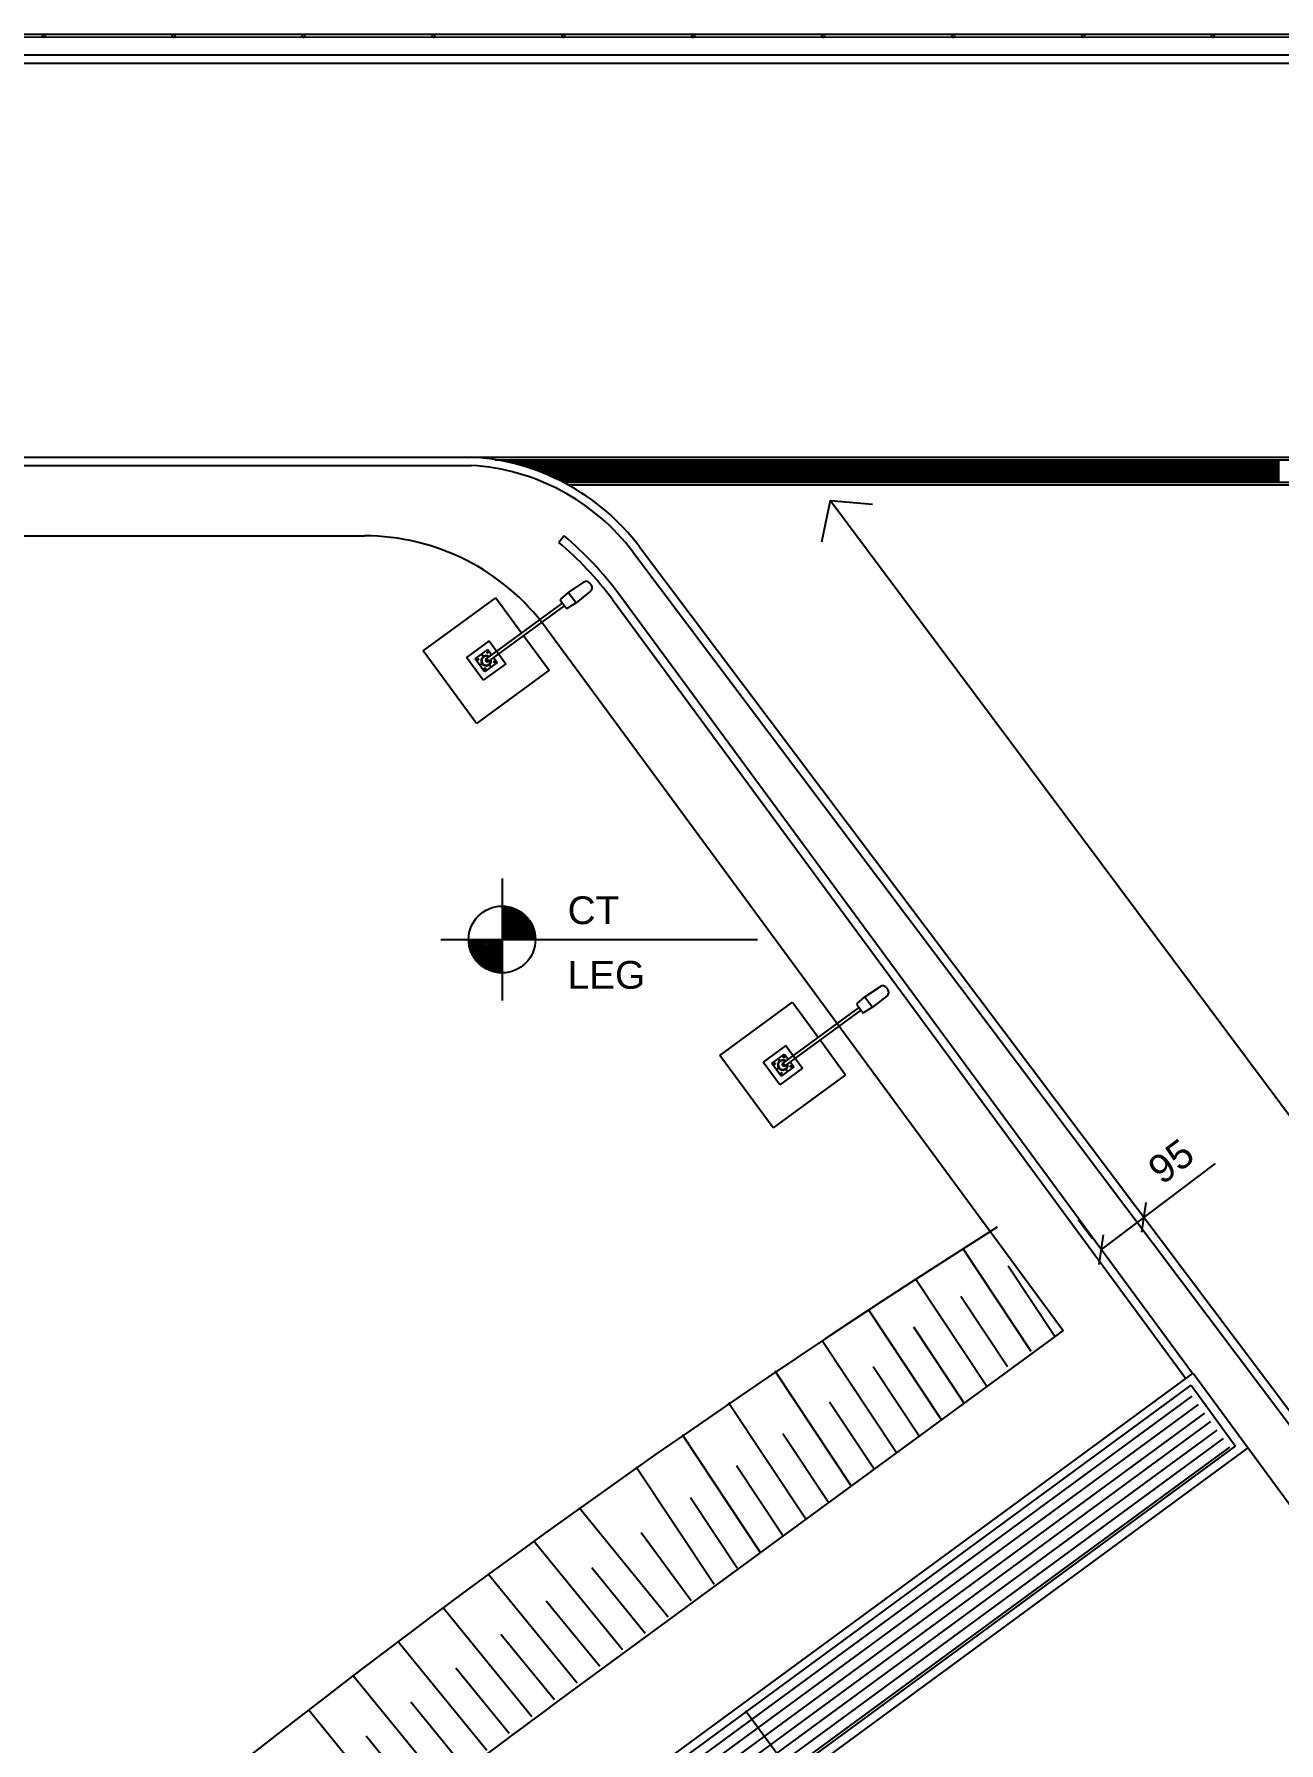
# Model space of a CAD drawing. Header units: metres. Extents: x 399 to 2240, y -1398 to 399.
# Drawn here: x 2160.72 to 2168.47, y -1037.61 to -1026.98 of the extents above; entities that cross this region are included whole.
import ezdxf

# ---------------------------------------------------------------- set-up
doc = ezdxf.new("R2010")
doc.units = ezdxf.units.M
doc.header["$MEASUREMENT"] = 0
doc.layers.add('ARQUITETURA', color=253, linetype='CONTINUOUS')
doc.styles.add('1-250', font='arial.ttf', dxfattribs={"height": 0.5})
doc.styles.add('T20', font='arial.ttf', dxfattribs={"width": 1.1, "height": 0.1})

msp = doc.modelspace()

# ---------------------------------------------------------------- linework, layer by layer
at = {"layer": 'ARQUITETURA'}
for p, q in [((2169.35411, -1027.00388, 0), (2134.90679, -1027.00093, 0)), ((2169.35411, -1026.98638, 0), (2134.90794, -1026.9835, 0)), ((2143.75283, -1027.16448, 0), (2169.36286, -1027.16448, 0)), ((2157.68283, -1027.11198, 0), (2169.36286, -1027.11198, 0)), ((2157.68263, -1029.61448, 0), (2162.66896, -1029.61448, 0)), ((2162.66896, -1029.61448, 0), (2163.44133, -1029.61448, 0)), ((2163.44133, -1029.61448, 0), (2169.18571, -1029.61449, 0)), ((2163.58921, -1029.63199, 0), (2169.16299, -1029.63198, 0)), ((2163.59781, -1029.63339, 0), (2163.59781, -1029.63199, 0)), ((2163.60892, -1029.63528, 0), (2163.60892, -1029.63199, 0)), ((2163.62003, -1029.63726, 0), (2163.62003, -1029.63199, 0)), ((2163.63115, -1029.63934, 0), (2163.63115, -1029.63199, 0)), ((2163.64226, -1029.6415, 0), (2163.64226, -1029.63199, 0)), ((2163.65337, -1029.64377, 0), (2163.65337, -1029.63199, 0)), ((2163.66448, -1029.64612, 0), (2163.66448, -1029.63199, 0)), ((2163.6756, -1029.64857, 0), (2163.6756, -1029.63199, 0)), ((2163.68671, -1029.65112, 0), (2163.68671, -1029.63199, 0)), ((2163.69782, -1029.65376, 0), (2163.69782, -1029.63199, 0)), ((2163.70893, -1029.6565, 0), (2163.70893, -1029.63199, 0)), ((2163.72005, -1029.65933, 0), (2163.72005, -1029.63199, 0)), ((2163.73116, -1029.66226, 0), (2163.73116, -1029.63199, 0)), ((2163.74227, -1029.66529, 0), (2163.74227, -1029.63199, 0)), ((2163.75338, -1029.66842, 0), (2163.75338, -1029.63199, 0)), ((2163.7645, -1029.67165, 0), (2163.7645, -1029.63199, 0)), ((2163.77561, -1029.67497, 0), (2163.77561, -1029.63199, 0)), ((2163.78672, -1029.6784, 0), (2163.78672, -1029.63199, 0)), ((2163.79783, -1029.68193, 0), (2163.79783, -1029.63199, 0)), ((2163.80895, -1029.68556, 0), (2163.80895, -1029.63199, 0)), ((2163.82006, -1029.6893, 0), (2163.82006, -1029.63199, 0)), ((2163.83117, -1029.69313, 0), (2163.83117, -1029.63199, 0)), ((2163.84228, -1029.69708, 0), (2163.84228, -1029.63199, 0)), ((2163.8534, -1029.70113, 0), (2163.8534, -1029.63199, 0)), ((2163.86451, -1029.70528, 0), (2163.86451, -1029.63199, 0)), ((2163.87562, -1029.70955, 0), (2163.87562, -1029.63199, 0)), ((2163.88673, -1029.71392, 0), (2163.88673, -1029.63199, 0)), ((2163.89785, -1029.7184, 0), (2163.89785, -1029.63199, 0)), ((2163.90896, -1029.723, 0), (2163.90896, -1029.63199, 0)), ((2163.92007, -1029.7277, 0), (2163.92007, -1029.63199, 0)), ((2163.93118, -1029.73252, 0), (2163.93118, -1029.63199, 0)), ((2163.9423, -1029.73746, 0), (2163.9423, -1029.63199, 0)), ((2163.95341, -1029.74251, 0), (2163.95341, -1029.63199, 0)), ((2163.96452, -1029.74768, 0), (2163.96452, -1029.63199, 0)), ((2163.97563, -1029.75297, 0), (2163.97563, -1029.63199, 0)), ((2163.98675, -1029.75837, 0), (2163.98675, -1029.63199, 0)), ((2163.99786, -1029.76391, 0), (2163.99786, -1029.63199, 0)), ((2164.00897, -1029.76956, 0), (2164.00897, -1029.63199, 0)), ((2164.02008, -1029.77198, 0), (2164.02008, -1029.63199, 0)), ((2164.0312, -1029.77198, 0), (2164.0312, -1029.63199, 0)), ((2164.04231, -1029.77198, 0), (2164.04231, -1029.63199, 0)), ((2164.05342, -1029.77198, 0), (2164.05342, -1029.63199, 0)), ((2164.06453, -1029.77198, 0), (2164.06453, -1029.63199, 0)), ((2164.07565, -1029.77198, 0), (2164.07565, -1029.63199, 0)), ((2164.08676, -1029.77198, 0), (2164.08676, -1029.63199, 0)), ((2164.09787, -1029.77198, 0), (2164.09787, -1029.63199, 0)), ((2164.10898, -1029.77198, 0), (2164.10898, -1029.63199, 0)), ((2164.1201, -1029.77198, 0), (2164.1201, -1029.63199, 0)), ((2164.13121, -1029.77198, 0), (2164.13121, -1029.63199, 0)), ((2164.14232, -1029.77198, 0), (2164.14232, -1029.63199, 0)), ((2164.15343, -1029.77198, 0), (2164.15343, -1029.63199, 0)), ((2164.16455, -1029.77198, 0), (2164.16455, -1029.63199, 0)), ((2164.17566, -1029.77198, 0), (2164.17566, -1029.63199, 0)), ((2164.18677, -1029.77198, 0), (2164.18677, -1029.63199, 0)), ((2164.19788, -1029.77198, 0), (2164.19788, -1029.63199, 0)), ((2164.209, -1029.77198, 0), (2164.209, -1029.63199, 0)), ((2164.22011, -1029.77198, 0), (2164.22011, -1029.63199, 0)), ((2164.23122, -1029.77198, 0), (2164.23122, -1029.63199, 0)), ((2164.24233, -1029.77198, 0), (2164.24233, -1029.63199, 0)), ((2164.25345, -1029.77198, 0), (2164.25345, -1029.63199, 0)), ((2164.26456, -1029.77198, 0), (2164.26456, -1029.63199, 0)), ((2164.27567, -1029.77198, 0), (2164.27567, -1029.63199, 0)), ((2164.28678, -1029.77198, 0), (2164.28678, -1029.63199, 0)), ((2164.2979, -1029.77198, 0), (2164.2979, -1029.63199, 0)), ((2164.30901, -1029.77198, 0), (2164.30901, -1029.63199, 0)), ((2164.32012, -1029.77198, 0), (2164.32012, -1029.63199, 0)), ((2164.33123, -1029.77198, 0), (2164.33123, -1029.63199, 0)), ((2164.34235, -1029.77198, 0), (2164.34235, -1029.63199, 0)), ((2164.35346, -1029.77198, 0), (2164.35346, -1029.63199, 0)), ((2164.36457, -1029.77198, 0), (2164.36457, -1029.63199, 0)), ((2164.37568, -1029.77198, 0), (2164.37568, -1029.63199, 0)), ((2164.3868, -1029.77198, 0), (2164.3868, -1029.63199, 0)), ((2164.39791, -1029.77198, 0), (2164.39791, -1029.63199, 0)), ((2164.40902, -1029.77198, 0), (2164.40902, -1029.63199, 0)), ((2164.42013, -1029.77198, 0), (2164.42013, -1029.63199, 0)), ((2164.43125, -1029.77198, 0), (2164.43125, -1029.63199, 0)), ((2164.44236, -1029.77198, 0), (2164.44236, -1029.63199, 0)), ((2164.45347, -1029.77198, 0), (2164.45347, -1029.63199, 0)), ((2164.46458, -1029.77198, 0), (2164.46458, -1029.63199, 0)), ((2164.4757, -1029.77198, 0), (2164.4757, -1029.63199, 0)), ((2164.48681, -1029.77198, 0), (2164.48681, -1029.63199, 0)), ((2164.49792, -1029.77198, 0), (2164.49792, -1029.63199, 0)), ((2164.50903, -1029.77198, 0), (2164.50903, -1029.63199, 0)), ((2164.52015, -1029.77198, 0), (2164.52015, -1029.63199, 0)), ((2164.53126, -1029.77198, 0), (2164.53126, -1029.63199, 0)), ((2164.54237, -1029.77198, 0), (2164.54237, -1029.63199, 0)), ((2164.55348, -1029.77198, 0), (2164.55348, -1029.63199, 0)), ((2164.5646, -1029.77198, 0), (2164.5646, -1029.63199, 0)), ((2164.57571, -1029.77198, 0), (2164.57571, -1029.63199, 0)), ((2164.58682, -1029.77198, 0), (2164.58682, -1029.63199, 0)), ((2164.59793, -1029.77198, 0), (2164.59793, -1029.63199, 0)), ((2164.60905, -1029.77198, 0), (2164.60905, -1029.63199, 0)), ((2164.62016, -1029.77198, 0), (2164.62016, -1029.63199, 0)), ((2164.63127, -1029.77198, 0), (2164.63127, -1029.63199, 0)), ((2164.64238, -1029.77198, 0), (2164.64238, -1029.63199, 0)), ((2164.6535, -1029.77198, 0), (2164.6535, -1029.63199, 0)), ((2164.66461, -1029.77198, 0), (2164.66461, -1029.63199, 0)), ((2164.67572, -1029.77198, 0), (2164.67572, -1029.63199, 0)), ((2164.68683, -1029.77198, 0), (2164.68683, -1029.63199, 0)), ((2164.69795, -1029.77198, 0), (2164.69795, -1029.63199, 0)), ((2164.70906, -1029.77198, 0), (2164.70906, -1029.63199, 0)), ((2164.72017, -1029.77198, 0), (2164.72017, -1029.63199, 0)), ((2164.73128, -1029.77198, 0), (2164.73128, -1029.63199, 0)), ((2164.7424, -1029.77198, 0), (2164.7424, -1029.63199, 0)), ((2164.75351, -1029.77198, 0), (2164.75351, -1029.63199, 0)), ((2164.76462, -1029.77198, 0), (2164.76462, -1029.63199, 0)), ((2164.77573, -1029.77198, 0), (2164.77573, -1029.63199, 0)), ((2164.78685, -1029.77198, 0), (2164.78685, -1029.63199, 0)), ((2164.79796, -1029.77198, 0), (2164.79796, -1029.63199, 0)), ((2164.80907, -1029.77198, 0), (2164.80907, -1029.63199, 0)), ((2164.82018, -1029.77198, 0), (2164.82018, -1029.63199, 0)), ((2164.8313, -1029.77198, 0), (2164.8313, -1029.63199, 0)), ((2164.84241, -1029.77198, 0), (2164.84241, -1029.63199, 0)), ((2164.85352, -1029.77198, 0), (2164.85352, -1029.63199, 0)), ((2164.86463, -1029.77198, 0), (2164.86463, -1029.63199, 0)), ((2164.87575, -1029.77198, 0), (2164.87575, -1029.63199, 0)), ((2164.88686, -1029.77198, 0), (2164.88686, -1029.63199, 0)), ((2164.89797, -1029.77198, 0), (2164.89797, -1029.63199, 0)), ((2164.90908, -1029.77198, 0), (2164.90908, -1029.63199, 0)), ((2164.9202, -1029.77198, 0), (2164.9202, -1029.63199, 0)), ((2164.93131, -1029.77198, 0), (2164.93131, -1029.63199, 0)), ((2164.94242, -1029.77198, 0), (2164.94242, -1029.63199, 0)), ((2164.95353, -1029.77198, 0), (2164.95353, -1029.63199, 0)), ((2164.96465, -1029.77198, 0), (2164.96465, -1029.63199, 0)), ((2164.97576, -1029.77198, 0), (2164.97576, -1029.63199, 0)), ((2164.98687, -1029.77198, 0), (2164.98687, -1029.63199, 0)), ((2164.99798, -1029.77198, 0), (2164.99798, -1029.63199, 0)), ((2165.0091, -1029.77198, 0), (2165.0091, -1029.63199, 0)), ((2165.02021, -1029.77198, 0), (2165.02021, -1029.63199, 0)), ((2165.03132, -1029.77198, 0), (2165.03132, -1029.63199, 0)), ((2165.04243, -1029.77198, 0), (2165.04243, -1029.63199, 0)), ((2165.05355, -1029.77198, 0), (2165.05355, -1029.63199, 0)), ((2165.06466, -1029.77198, 0), (2165.06466, -1029.63199, 0)), ((2165.07577, -1029.77198, 0), (2165.07577, -1029.63199, 0)), ((2165.08688, -1029.77198, 0), (2165.08688, -1029.63199, 0)), ((2165.098, -1029.77198, 0), (2165.098, -1029.63199, 0)), ((2165.10911, -1029.77198, 0), (2165.10911, -1029.63199, 0)), ((2165.12022, -1029.77198, 0), (2165.12022, -1029.63199, 0)), ((2165.13133, -1029.77198, 0), (2165.13133, -1029.63199, 0)), ((2165.14245, -1029.77198, 0), (2165.14245, -1029.63199, 0)), ((2165.15356, -1029.77198, 0), (2165.15356, -1029.63199, 0)), ((2165.16467, -1029.77198, 0), (2165.16467, -1029.63199, 0)), ((2165.17578, -1029.77198, 0), (2165.17578, -1029.63199, 0)), ((2165.1869, -1029.77198, 0), (2165.1869, -1029.63199, 0)), ((2165.19801, -1029.77198, 0), (2165.19801, -1029.63199, 0)), ((2165.20912, -1029.77198, 0), (2165.20912, -1029.63199, 0)), ((2165.22023, -1029.77198, 0), (2165.22023, -1029.63199, 0)), ((2165.23135, -1029.77198, 0), (2165.23135, -1029.63199, 0)), ((2165.24246, -1029.77198, 0), (2165.24246, -1029.63199, 0)), ((2165.25357, -1029.77198, 0), (2165.25357, -1029.63199, 0)), ((2165.26468, -1029.77198, 0), (2165.26468, -1029.63199, 0)), ((2165.2758, -1029.77198, 0), (2165.2758, -1029.63199, 0)), ((2165.28691, -1029.77198, 0), (2165.28691, -1029.63199, 0)), ((2165.29802, -1029.77198, 0), (2165.29802, -1029.63199, 0)), ((2165.30913, -1029.77198, 0), (2165.30913, -1029.63199, 0)), ((2165.32025, -1029.77198, 0), (2165.32025, -1029.63199, 0)), ((2165.33136, -1029.77198, 0), (2165.33136, -1029.63199, 0)), ((2165.34247, -1029.77198, 0), (2165.34247, -1029.63199, 0)), ((2165.35358, -1029.77198, 0), (2165.35358, -1029.63199, 0)), ((2165.3647, -1029.77198, 0), (2165.3647, -1029.63199, 0)), ((2165.37581, -1029.77198, 0), (2165.37581, -1029.63199, 0)), ((2165.38692, -1029.77198, 0), (2165.38692, -1029.63199, 0)), ((2165.39803, -1029.77198, 0), (2165.39803, -1029.63199, 0)), ((2165.40915, -1029.77198, 0), (2165.40915, -1029.63199, 0)), ((2165.42026, -1029.77198, 0), (2165.42026, -1029.63199, 0)), ((2165.43137, -1029.77198, 0), (2165.43137, -1029.63199, 0)), ((2165.44248, -1029.77198, 0), (2165.44248, -1029.63199, 0)), ((2165.4536, -1029.77198, 0), (2165.4536, -1029.63199, 0)), ((2165.46471, -1029.77198, 0), (2165.46471, -1029.63199, 0)), ((2165.47582, -1029.77198, 0), (2165.47582, -1029.63199, 0)), ((2165.48693, -1029.77198, 0), (2165.48693, -1029.63199, 0)), ((2165.49805, -1029.77198, 0), (2165.49805, -1029.63199, 0)), ((2165.50916, -1029.77198, 0), (2165.50916, -1029.63199, 0)), ((2165.52027, -1029.77198, 0), (2165.52027, -1029.63199, 0)), ((2165.53138, -1029.77198, 0), (2165.53138, -1029.63199, 0)), ((2165.5425, -1029.77198, 0), (2165.5425, -1029.63199, 0)), ((2165.55361, -1029.77198, 0), (2165.55361, -1029.63199, 0)), ((2165.56472, -1029.77198, 0), (2165.56472, -1029.63199, 0)), ((2165.57583, -1029.77198, 0), (2165.57583, -1029.63199, 0)), ((2165.58695, -1029.77198, 0), (2165.58695, -1029.63199, 0)), ((2165.59806, -1029.77198, 0), (2165.59806, -1029.63199, 0)), ((2165.60917, -1029.77198, 0), (2165.60917, -1029.63199, 0)), ((2165.62028, -1029.77198, 0), (2165.62028, -1029.63199, 0)), ((2165.6314, -1029.77198, 0), (2165.6314, -1029.63199, 0)), ((2165.64251, -1029.77198, 0), (2165.64251, -1029.63199, 0)), ((2165.65362, -1029.77198, 0), (2165.65362, -1029.63199, 0)), ((2165.66473, -1029.77198, 0), (2165.66473, -1029.63199, 0)), ((2165.67585, -1029.77198, 0), (2165.67585, -1029.63199, 0)), ((2165.68696, -1029.77198, 0), (2165.68696, -1029.63199, 0)), ((2165.69807, -1029.77198, 0), (2165.69807, -1029.63199, 0)), ((2165.70918, -1029.77198, 0), (2165.70918, -1029.63199, 0)), ((2165.7203, -1029.77198, 0), (2165.7203, -1029.63199, 0)), ((2165.73141, -1029.77198, 0), (2165.73141, -1029.63199, 0)), ((2165.74252, -1029.77198, 0), (2165.74252, -1029.63199, 0)), ((2165.75363, -1029.77198, 0), (2165.75363, -1029.63199, 0)), ((2165.76475, -1029.77198, 0), (2165.76475, -1029.63199, 0)), ((2165.77586, -1029.77198, 0), (2165.77586, -1029.63199, 0)), ((2165.78697, -1029.77198, 0), (2165.78697, -1029.63199, 0)), ((2165.79808, -1029.77198, 0), (2165.79808, -1029.63199, 0)), ((2165.8092, -1029.77198, 0), (2165.8092, -1029.63199, 0)), ((2165.82031, -1029.77198, 0), (2165.82031, -1029.63199, 0)), ((2165.83142, -1029.77198, 0), (2165.83142, -1029.63199, 0)), ((2165.84253, -1029.77198, 0), (2165.84253, -1029.63199, 0)), ((2165.85365, -1029.77198, 0), (2165.85365, -1029.63199, 0)), ((2165.86476, -1029.77198, 0), (2165.86476, -1029.63199, 0)), ((2165.87587, -1029.77198, 0), (2165.87587, -1029.63199, 0)), ((2165.88698, -1029.77198, 0), (2165.88698, -1029.63199, 0)), ((2165.8981, -1029.77198, 0), (2165.8981, -1029.63199, 0)), ((2165.90921, -1029.77198, 0), (2165.90921, -1029.63199, 0)), ((2165.92032, -1029.77198, 0), (2165.92032, -1029.63199, 0)), ((2165.93143, -1029.77198, 0), (2165.93143, -1029.63199, 0)), ((2165.94255, -1029.77198, 0), (2165.94255, -1029.63199, 0)), ((2165.95366, -1029.77198, 0), (2165.95366, -1029.63199, 0)), ((2165.96477, -1029.77198, 0), (2165.96477, -1029.63199, 0)), ((2165.97588, -1029.77198, 0), (2165.97588, -1029.63199, 0)), ((2165.987, -1029.77198, 0), (2165.987, -1029.63199, 0)), ((2165.99811, -1029.77198, 0), (2165.99811, -1029.63199, 0)), ((2166.00922, -1029.77198, 0), (2166.00922, -1029.63199, 0)), ((2166.02033, -1029.77198, 0), (2166.02033, -1029.63199, 0)), ((2166.03145, -1029.77198, 0), (2166.03145, -1029.63199, 0)), ((2166.04256, -1029.77198, 0), (2166.04256, -1029.63199, 0)), ((2166.05367, -1029.77198, 0), (2166.05367, -1029.63199, 0)), ((2166.06478, -1029.77198, 0), (2166.06478, -1029.63199, 0)), ((2166.0759, -1029.77198, 0), (2166.0759, -1029.63199, 0)), ((2166.08701, -1029.77198, 0), (2166.08701, -1029.63199, 0)), ((2166.09812, -1029.77198, 0), (2166.09812, -1029.63199, 0)), ((2166.10923, -1029.77198, 0), (2166.10923, -1029.63199, 0)), ((2166.12035, -1029.77198, 0), (2166.12035, -1029.63199, 0)), ((2166.13146, -1029.77198, 0), (2166.13146, -1029.63199, 0)), ((2166.14257, -1029.77198, 0), (2166.14257, -1029.63199, 0)), ((2166.15368, -1029.77198, 0), (2166.15368, -1029.63199, 0)), ((2166.1648, -1029.77198, 0), (2166.1648, -1029.63199, 0)), ((2166.17591, -1029.77198, 0), (2166.17591, -1029.63199, 0)), ((2166.18702, -1029.77198, 0), (2166.18702, -1029.63199, 0)), ((2166.19813, -1029.77198, 0), (2166.19813, -1029.63199, 0)), ((2166.20925, -1029.77198, 0), (2166.20925, -1029.63199, 0)), ((2166.22036, -1029.77198, 0), (2166.22036, -1029.63199, 0)), ((2166.23147, -1029.77198, 0), (2166.23147, -1029.63199, 0)), ((2166.24258, -1029.77198, 0), (2166.24258, -1029.63199, 0)), ((2166.2537, -1029.77198, 0), (2166.2537, -1029.63199, 0)), ((2166.26481, -1029.77198, 0), (2166.26481, -1029.63199, 0)), ((2166.27592, -1029.77198, 0), (2166.27592, -1029.63199, 0)), ((2166.28703, -1029.77198, 0), (2166.28703, -1029.63199, 0)), ((2166.29815, -1029.77198, 0), (2166.29815, -1029.63199, 0)), ((2166.30926, -1029.77198, 0), (2166.30926, -1029.63199, 0)), ((2166.32037, -1029.77198, 0), (2166.32037, -1029.63199, 0)), ((2166.33148, -1029.77198, 0), (2166.33148, -1029.63199, 0)), ((2166.3426, -1029.77198, 0), (2166.3426, -1029.63199, 0)), ((2166.35371, -1029.77198, 0), (2166.35371, -1029.63199, 0)), ((2166.36482, -1029.77198, 0), (2166.36482, -1029.63199, 0)), ((2166.37593, -1029.77198, 0), (2166.37593, -1029.63199, 0)), ((2166.38705, -1029.77198, 0), (2166.38705, -1029.63199, 0)), ((2166.39816, -1029.77198, 0), (2166.39816, -1029.63199, 0)), ((2166.40927, -1029.77198, 0), (2166.40927, -1029.63199, 0)), ((2166.42038, -1029.77198, 0), (2166.42038, -1029.63199, 0)), ((2166.4315, -1029.77198, 0), (2166.4315, -1029.63199, 0)), ((2166.44261, -1029.77198, 0), (2166.44261, -1029.63199, 0)), ((2166.45372, -1029.77198, 0), (2166.45372, -1029.63199, 0)), ((2166.46483, -1029.77198, 0), (2166.46483, -1029.63199, 0)), ((2166.47595, -1029.77198, 0), (2166.47595, -1029.63198, 0)), ((2166.48706, -1029.77198, 0), (2166.48706, -1029.63198, 0)), ((2166.49817, -1029.77198, 0), (2166.49817, -1029.63198, 0)), ((2166.50928, -1029.77198, 0), (2166.50928, -1029.63198, 0)), ((2166.5204, -1029.77198, 0), (2166.5204, -1029.63198, 0)), ((2166.53151, -1029.77198, 0), (2166.53151, -1029.63198, 0)), ((2166.54262, -1029.77198, 0), (2166.54262, -1029.63198, 0)), ((2166.55373, -1029.77198, 0), (2166.55373, -1029.63198, 0)), ((2166.56485, -1029.77198, 0), (2166.56485, -1029.63198, 0)), ((2166.57596, -1029.77198, 0), (2166.57596, -1029.63198, 0)), ((2166.58707, -1029.77198, 0), (2166.58707, -1029.63198, 0)), ((2166.59818, -1029.77198, 0), (2166.59818, -1029.63198, 0)), ((2166.6093, -1029.77198, 0), (2166.6093, -1029.63198, 0)), ((2166.62041, -1029.77198, 0), (2166.62041, -1029.63198, 0)), ((2166.63152, -1029.77198, 0), (2166.63152, -1029.63198, 0)), ((2166.64263, -1029.77198, 0), (2166.64263, -1029.63198, 0)), ((2166.65375, -1029.77198, 0), (2166.65375, -1029.63198, 0)), ((2166.66486, -1029.77198, 0), (2166.66486, -1029.63198, 0)), ((2166.67597, -1029.77198, 0), (2166.67597, -1029.63198, 0)), ((2166.68708, -1029.77198, 0), (2166.68708, -1029.63198, 0)), ((2166.6982, -1029.77198, 0), (2166.6982, -1029.63198, 0)), ((2166.70931, -1029.77198, 0), (2166.70931, -1029.63198, 0)), ((2166.72042, -1029.77198, 0), (2166.72042, -1029.63198, 0)), ((2166.73153, -1029.77198, 0), (2166.73153, -1029.63198, 0)), ((2166.74265, -1029.77198, 0), (2166.74265, -1029.63198, 0)), ((2166.75376, -1029.77198, 0), (2166.75376, -1029.63198, 0)), ((2166.76487, -1029.77198, 0), (2166.76487, -1029.63198, 0)), ((2166.77598, -1029.77198, 0), (2166.77598, -1029.63198, 0)), ((2166.7871, -1029.77198, 0), (2166.7871, -1029.63198, 0)), ((2166.79821, -1029.77198, 0), (2166.79821, -1029.63198, 0)), ((2166.80932, -1029.77198, 0), (2166.80932, -1029.63198, 0)), ((2166.82043, -1029.77198, 0), (2166.82043, -1029.63198, 0)), ((2166.83155, -1029.77198, 0), (2166.83155, -1029.63198, 0)), ((2166.84266, -1029.77198, 0), (2166.84266, -1029.63198, 0)), ((2166.85377, -1029.77198, 0), (2166.85377, -1029.63198, 0)), ((2166.86488, -1029.77198, 0), (2166.86488, -1029.63198, 0)), ((2166.876, -1029.77198, 0), (2166.876, -1029.63198, 0)), ((2166.88711, -1029.77198, 0), (2166.88711, -1029.63198, 0)), ((2166.89822, -1029.77198, 0), (2166.89822, -1029.63198, 0)), ((2166.90933, -1029.77198, 0), (2166.90933, -1029.63198, 0)), ((2166.92045, -1029.77198, 0), (2166.92045, -1029.63198, 0)), ((2166.93156, -1029.77198, 0), (2166.93156, -1029.63198, 0)), ((2166.94267, -1029.77198, 0), (2166.94267, -1029.63198, 0)), ((2166.95378, -1029.77198, 0), (2166.95378, -1029.63198, 0)), ((2166.9649, -1029.77198, 0), (2166.9649, -1029.63198, 0)), ((2166.97601, -1029.77198, 0), (2166.97601, -1029.63198, 0)), ((2166.98712, -1029.77198, 0), (2166.98712, -1029.63198, 0)), ((2166.99823, -1029.77198, 0), (2166.99823, -1029.63198, 0)), ((2167.00935, -1029.77198, 0), (2167.00935, -1029.63198, 0)), ((2167.02046, -1029.77198, 0), (2167.02046, -1029.63198, 0)), ((2167.03157, -1029.77198, 0), (2167.03157, -1029.63198, 0)), ((2167.04268, -1029.77198, 0), (2167.04268, -1029.63198, 0)), ((2167.0538, -1029.77198, 0), (2167.0538, -1029.63198, 0)), ((2167.06491, -1029.77198, 0), (2167.06491, -1029.63198, 0)), ((2167.07602, -1029.77198, 0), (2167.07602, -1029.63198, 0)), ((2167.08713, -1029.77198, 0), (2167.08713, -1029.63198, 0)), ((2167.09825, -1029.77198, 0), (2167.09825, -1029.63198, 0)), ((2167.10936, -1029.77198, 0), (2167.10936, -1029.63198, 0)), ((2167.12047, -1029.77198, 0), (2167.12047, -1029.63198, 0)), ((2167.13158, -1029.77198, 0), (2167.13158, -1029.63198, 0)), ((2167.1427, -1029.77198, 0), (2167.1427, -1029.63198, 0)), ((2167.15381, -1029.77198, 0), (2167.15381, -1029.63198, 0)), ((2167.16492, -1029.77198, 0), (2167.16492, -1029.63198, 0)), ((2167.17603, -1029.77198, 0), (2167.17603, -1029.63198, 0)), ((2167.18715, -1029.77198, 0), (2167.18715, -1029.63198, 0)), ((2167.19826, -1029.77198, 0), (2167.19826, -1029.63198, 0)), ((2167.20937, -1029.77198, 0), (2167.20937, -1029.63198, 0)), ((2167.22048, -1029.77198, 0), (2167.22048, -1029.63198, 0)), ((2167.2316, -1029.77198, 0), (2167.2316, -1029.63198, 0)), ((2167.24271, -1029.77198, 0), (2167.24271, -1029.63198, 0)), ((2167.25382, -1029.77198, 0), (2167.25382, -1029.63198, 0)), ((2167.26493, -1029.77198, 0), (2167.26493, -1029.63198, 0)), ((2167.27605, -1029.77198, 0), (2167.27605, -1029.63198, 0)), ((2167.28716, -1029.77198, 0), (2167.28716, -1029.63198, 0)), ((2167.29827, -1029.77198, 0), (2167.29827, -1029.63198, 0)), ((2167.30938, -1029.77198, 0), (2167.30938, -1029.63198, 0)), ((2167.3205, -1029.77198, 0), (2167.3205, -1029.63198, 0)), ((2167.33161, -1029.77198, 0), (2167.33161, -1029.63198, 0)), ((2167.34272, -1029.77198, 0), (2167.34272, -1029.63198, 0)), ((2167.35383, -1029.77198, 0), (2167.35383, -1029.63198, 0)), ((2167.36495, -1029.77198, 0), (2167.36495, -1029.63198, 0)), ((2167.37606, -1029.77198, 0), (2167.37606, -1029.63198, 0)), ((2167.38717, -1029.77198, 0), (2167.38717, -1029.63198, 0)), ((2167.39828, -1029.77198, 0), (2167.39828, -1029.63198, 0)), ((2167.4094, -1029.77198, 0), (2167.4094, -1029.63198, 0)), ((2167.42051, -1029.77198, 0), (2167.42051, -1029.63198, 0)), ((2167.43162, -1029.77198, 0), (2167.43162, -1029.63198, 0)), ((2167.44273, -1029.77198, 0), (2167.44273, -1029.63198, 0)), ((2167.45385, -1029.77198, 0), (2167.45385, -1029.63198, 0)), ((2167.46496, -1029.77198, 0), (2167.46496, -1029.63198, 0)), ((2167.47607, -1029.77198, 0), (2167.47607, -1029.63198, 0)), ((2167.48718, -1029.77198, 0), (2167.48718, -1029.63198, 0)), ((2167.4983, -1029.77198, 0), (2167.4983, -1029.63198, 0)), ((2167.50941, -1029.77198, 0), (2167.50941, -1029.63198, 0)), ((2167.52052, -1029.77198, 0), (2167.52052, -1029.63198, 0)), ((2167.53163, -1029.77198, 0), (2167.53163, -1029.63198, 0)), ((2167.54275, -1029.77198, 0), (2167.54275, -1029.63198, 0)), ((2167.55386, -1029.77198, 0), (2167.55386, -1029.63198, 0)), ((2167.56497, -1029.77198, 0), (2167.56497, -1029.63198, 0)), ((2167.57608, -1029.77198, 0), (2167.57608, -1029.63198, 0)), ((2167.5872, -1029.77198, 0), (2167.5872, -1029.63198, 0)), ((2167.59831, -1029.77198, 0), (2167.59831, -1029.63198, 0)), ((2167.60942, -1029.77198, 0), (2167.60942, -1029.63198, 0)), ((2167.62053, -1029.77198, 0), (2167.62053, -1029.63198, 0)), ((2167.63165, -1029.77198, 0), (2167.63165, -1029.63198, 0)), ((2167.64276, -1029.77198, 0), (2167.64276, -1029.63198, 0)), ((2167.65387, -1029.77198, 0), (2167.65387, -1029.63198, 0)), ((2167.66498, -1029.77198, 0), (2167.66498, -1029.63198, 0)), ((2167.6761, -1029.77198, 0), (2167.6761, -1029.63198, 0)), ((2167.68721, -1029.77198, 0), (2167.68721, -1029.63198, 0)), ((2167.69832, -1029.77198, 0), (2167.69832, -1029.63198, 0)), ((2167.70943, -1029.77198, 0), (2167.70943, -1029.63198, 0)), ((2167.72055, -1029.77198, 0), (2167.72055, -1029.63198, 0)), ((2167.73166, -1029.77198, 0), (2167.73166, -1029.63198, 0)), ((2167.74277, -1029.77198, 0), (2167.74277, -1029.63198, 0)), ((2167.75388, -1029.77198, 0), (2167.75388, -1029.63198, 0)), ((2167.765, -1029.77198, 0), (2167.765, -1029.63198, 0)), ((2167.77611, -1029.77198, 0), (2167.77611, -1029.63198, 0)), ((2167.78722, -1029.77198, 0), (2167.78722, -1029.63198, 0)), ((2167.79833, -1029.77198, 0), (2167.79833, -1029.63198, 0)), ((2167.80945, -1029.77198, 0), (2167.80945, -1029.63198, 0)), ((2167.82056, -1029.77198, 0), (2167.82056, -1029.63198, 0)), ((2167.83167, -1029.77198, 0), (2167.83167, -1029.63198, 0)), ((2167.84278, -1029.77198, 0), (2167.84278, -1029.63198, 0)), ((2167.8539, -1029.77198, 0), (2167.8539, -1029.63198, 0)), ((2167.86501, -1029.77198, 0), (2167.86501, -1029.63198, 0)), ((2167.87612, -1029.77198, 0), (2167.87612, -1029.63198, 0)), ((2167.88723, -1029.77198, 0), (2167.88723, -1029.63198, 0)), ((2167.89835, -1029.77198, 0), (2167.89835, -1029.63198, 0)), ((2167.90946, -1029.77198, 0), (2167.90946, -1029.63198, 0)), ((2167.92057, -1029.77198, 0), (2167.92057, -1029.63198, 0)), ((2167.93168, -1029.77198, 0), (2167.93168, -1029.63198, 0)), ((2167.9428, -1029.77198, 0), (2167.9428, -1029.63198, 0)), ((2167.95391, -1029.77198, 0), (2167.95391, -1029.63198, 0)), ((2167.96502, -1029.77198, 0), (2167.96502, -1029.63198, 0)), ((2167.97613, -1029.77198, 0), (2167.97613, -1029.63198, 0)), ((2167.98725, -1029.77198, 0), (2167.98725, -1029.63198, 0)), ((2167.99836, -1029.77198, 0), (2167.99836, -1029.63198, 0)), ((2168.00947, -1029.77198, 0), (2168.00947, -1029.63198, 0)), ((2168.02058, -1029.77198, 0), (2168.02058, -1029.63198, 0)), ((2168.0317, -1029.77198, 0), (2168.0317, -1029.63198, 0)), ((2168.04281, -1029.77198, 0), (2168.04281, -1029.63198, 0)), ((2168.05392, -1029.77198, 0), (2168.05392, -1029.63198, 0)), ((2168.06503, -1029.77198, 0), (2168.06503, -1029.63198, 0)), ((2168.07615, -1029.77198, 0), (2168.07615, -1029.63198, 0)), ((2168.08726, -1029.77198, 0), (2168.08726, -1029.63198, 0)), ((2168.09837, -1029.77198, 0), (2168.09837, -1029.63198, 0)), ((2168.10948, -1029.77198, 0), (2168.10948, -1029.63198, 0)), ((2168.1206, -1029.77198, 0), (2168.1206, -1029.63198, 0)), ((2168.13171, -1029.77198, 0), (2168.13171, -1029.63198, 0)), ((2168.14282, -1029.77198, 0), (2168.14282, -1029.63198, 0)), ((2168.15393, -1029.77198, 0), (2168.15393, -1029.63198, 0)), ((2168.16505, -1029.77198, 0), (2168.16505, -1029.63198, 0)), ((2168.17616, -1029.77198, 0), (2168.17616, -1029.63198, 0)), ((2168.18727, -1029.77198, 0), (2168.18727, -1029.63198, 0)), ((2168.19838, -1029.77198, 0), (2168.19838, -1029.63198, 0)), ((2168.2095, -1029.77198, 0), (2168.2095, -1029.63198, 0)), ((2168.22061, -1029.77198, 0), (2168.22061, -1029.63198, 0)), ((2168.23172, -1029.77198, 0), (2168.23172, -1029.63198, 0)), ((2168.24283, -1029.77198, 0), (2168.24283, -1029.63198, 0)), ((2168.25395, -1029.77198, 0), (2168.25395, -1029.63198, 0)), ((2168.26506, -1029.77198, 0), (2168.26506, -1029.63198, 0)), ((2168.27617, -1029.77198, 0), (2168.27617, -1029.63198, 0)), ((2168.28728, -1029.77198, 0), (2168.28728, -1029.63198, 0)), ((2168.2984, -1029.77198, 0), (2168.2984, -1029.63198, 0)), ((2168.30951, -1029.77198, 0), (2168.30951, -1029.63198, 0)), ((2168.32062, -1029.77198, 0), (2168.32062, -1029.63198, 0)), ((2168.33173, -1029.77198, 0), (2168.33173, -1029.63198, 0)), ((2168.34285, -1029.77198, 0), (2168.34285, -1029.63198, 0)), ((2168.35396, -1029.77198, 0), (2168.35396, -1029.63198, 0)), ((2168.36507, -1029.77198, 0), (2168.36507, -1029.63198, 0)), ((2168.37618, -1029.77198, 0), (2168.37618, -1029.63198, 0)), ((2168.3873, -1029.77198, 0), (2168.3873, -1029.63198, 0)), ((2168.39841, -1029.77198, 0), (2168.39841, -1029.63198, 0)), ((2168.40952, -1029.77198, 0), (2168.40952, -1029.63198, 0)), ((2168.42063, -1029.77198, 0), (2168.42063, -1029.63198, 0)), ((2168.43175, -1029.77198, 0), (2168.43175, -1029.63198, 0)), ((2168.44286, -1029.77198, 0), (2168.44286, -1029.63198, 0)), ((2168.45397, -1029.77198, 0), (2168.45397, -1029.63198, 0)), ((2168.46508, -1029.77198, 0), (2168.46508, -1029.63198, 0)), ((2157.68294, -1029.66698, 0), (2162.66896, -1029.66698, 0)), ((2162.66896, -1029.66698, 0), (2163.44133, -1029.66698, 0)), ((2169.00715, -1029.77198, 0), (2164.01366, -1029.77198, 0)), ((2168.99036, -1029.78948, 0), (2164.0463, -1029.78948, 0)), ((2165.67214, -1029.88385, 0), (2165.61918, -1030.1442, 0)), ((2170.20368, -1035.95348, 0), (2165.67214, -1029.88385, 0)), ((2165.67214, -1029.88385, 0), (2165.9368, -1029.90707, 0)), ((2158.61013, -1030.10448, 0), (2162.77513, -1030.10448, 0)), ((2164.01779, -1030.10493, 0), (2163.98359, -1030.14477, 0)), ((2164.48725, -1030.17278, 0), (2172.97619, -1041.45579, 0)), ((2164.44533, -1030.20438, 0), (2172.93398, -1041.48676, 0)), ((2164.31789, -1030.5007, 0), (2167.88542, -1035.34719, 0)), ((2167.9277, -1035.31607, 0), (2164.36017, -1030.46957, 0)), ((2163.90256, -1030.67448, 0), (2167.12232, -1035.04803, 0)), ((2163.63101, -1032.23515, 0), (2163.63082, -1032.9958, 0)), ((2163.25059, -1032.61538, 0), (2165.21979, -1032.61587, 0)), ((2167.35858, -1034.54495, 0), (2168.07172, -1034.00837, 0)), ((2167.48427, -1034.15612, 0), (2167.57304, -1034.27409, 0)), ((2167.61266, -1034.43591, 0), (2167.63863, -1034.25212, 0)), ((2167.21721, -1034.35706, 0), (2167.30597, -1034.47503, 0)), ((2166.92472, -1035.17908, 0), (2166.50043, -1034.54052, 0)), ((2167.37157, -1034.45306, 0), (2167.3456, -1034.63685, 0)), ((2167.07219, -1035.08481, 0), (2166.78159, -1034.64746, 0)), ((2166.64843, -1035.3957, 0), (2166.20604, -1034.72989, 0)), ((2166.77755, -1035.2738, 0), (2166.48698, -1034.83649, 0)), ((2166.36593, -1035.60295, 0), (2165.91287, -1034.9211, 0)), ((2167.12232, -1035.04803, 0), (2163.99566, -1037.34188, 0)), ((2166.50718, -1035.49933, 0), (2166.19358, -1035.02736, 0)), ((2166.08593, -1035.80837, 0), (2165.62351, -1035.11243, 0)), ((2166.23157, -1035.71133, 0), (2165.94102, -1035.27406, 0)), ((2164.40559, -1037.90064, 0), (2167.93309, -1035.31271, 0)), ((2164.43665, -1037.94297, 0), (2167.919, -1035.38817, 0)), ((2165.80463, -1036.01475, 0), (2165.33028, -1035.30085, 0)), ((2167.919, -1035.38817, 0), (2168.19642, -1035.76631, 0)), ((2167.93309, -1035.31271, 0), (2172.31187, -1041.28124, 0)), ((2164.47927, -1037.98423, 0), (2167.92634, -1035.45531, 0)), ((2165.52213, -1036.222, 0), (2165.04112, -1035.49809, 0)), ((2165.94588, -1035.91112, 0), (2165.66901, -1035.49442, 0)), ((2164.51809, -1038.03714, 0), (2167.96516, -1035.50822, 0)), ((2164.5569, -1038.09006, 0), (2168.00398, -1035.56113, 0)), ((2164.59572, -1038.14297, 0), (2168.0428, -1035.61405, 0)), ((2164.63454, -1038.19588, 0), (2168.08161, -1035.66696, 0)), ((2165.23753, -1036.42612, 0), (2164.75317, -1035.69716, 0)), ((2165.66338, -1036.11838, 0), (2165.37926, -1035.69078, 0)), ((2164.67336, -1038.24879, 0), (2168.12043, -1035.71987, 0)), ((2164.71218, -1038.30171, 0), (2168.15925, -1035.77278, 0)), ((2164.71407, -1038.32112, 0), (2168.19642, -1035.76631, 0)), ((2164.7472, -1038.36627, 0), (2168.2747, -1035.77834, 0)), ((2164.95087, -1036.62712, 0), (2164.46643, -1035.89805, 0)), ((2165.38133, -1036.32631, 0), (2165.09073, -1035.88896, 0)), ((2165.09405, -1036.52639, 0), (2164.80341, -1036.08898, 0)), ((2164.66513, -1036.83018, 0), (2164.11101, -1036.15078, 0)), ((2164.38061, -1037.03511, 0), (2163.8267, -1036.35596, 0)), ((2164.80857, -1036.72917, 0), (2164.49621, -1036.30581, 0)), ((2164.09751, -1037.24176, 0), (2163.54378, -1036.56284, 0)), ((2164.5227, -1036.93243, 0), (2164.19028, -1036.52486, 0)), ((2163.81581, -1037.45013, 0), (2163.26224, -1036.77141, 0)), ((2164.23889, -1037.13822, 0), (2163.90659, -1036.73079, 0)), ((2163.53551, -1037.66023, 0), (2162.98209, -1036.98168, 0)), ((2163.95648, -1037.34573, 0), (2163.62429, -1036.93844, 0)), ((2163.25662, -1037.87204, 0), (2162.70332, -1037.19365, 0)), ((2163.67548, -1037.55496, 0), (2163.34339, -1037.14778, 0)), ((2162.97913, -1038.08558, 0), (2162.42593, -1037.4073, 0)), ((2163.39589, -1037.76592, 0), (2163.06387, -1037.35884, 0)), ((2165.4565, -1037.83703, 0), (2165.14595, -1037.41373, 0)), ((2163.1177, -1037.9786, 0), (2162.78575, -1037.5716, 0))]:
    msp.add_line(p, q, dxfattribs=at)
at = {"layer": 'ARQUITETURA', "extrusion": (3.26908e-08, -4.75112e-08, 1)}
for p, q in [((2164.04406, -1030.45672, 0), (2164.13988, -1030.39244, 0)), ((2164.17805, -1030.39913, 0), (2164.18683, -1030.4111, 0)), ((2163.14113, -1030.8207, 0), (2163.59265, -1030.48945, 0)), ((2163.59265, -1030.48945, 0), (2163.75259, -1030.70745, 0)), ((2164.02799, -1030.55315, 0), (2163.99486, -1030.508, 0)), ((2163.99637, -1030.49822, 0), (2164.04406, -1030.45672, 0)), ((2164.04406, -1030.45672, 0), (2164.09167, -1030.52162, 0)), ((2164.18175, -1030.44952, 0), (2164.09167, -1030.52162, 0)), ((2164.00521, -1030.52211, 0), (2163.52688, -1030.87304, 0)), ((2164.01764, -1030.53904, 0), (2163.53931, -1030.88997, 0)), ((2164.09167, -1030.52162, 0), (2164.03777, -1030.55466, 0)), ((2163.47239, -1031.27222, 0), (2163.14113, -1030.8207, 0)), ((2163.55137, -1030.75849, 0), (2163.41027, -1030.862, 0)), ((2163.46409, -1030.87027, 0), (2163.5431, -1030.8123, 0)), ((2163.53605, -1030.83375, 0), (2163.54452, -1030.82754, 0)), ((2163.54028, -1030.83065, 0), (2163.53718, -1030.82642, 0)), ((2163.5431, -1030.8123, 0), (2163.56639, -1030.84405, 0)), ((2163.55137, -1030.75849, 0), (2163.65489, -1030.89959, 0)), ((2163.76501, -1030.72438, 0), (2163.92391, -1030.94097, 0)), ((2163.51379, -1031.0031, 0), (2163.41027, -1030.862, 0)), ((2163.52205, -1030.94929, 0), (2163.46409, -1030.87027, 0)), ((2163.48243, -1030.87309, 0), (2163.4782, -1030.8762, 0)), ((2163.48243, -1030.87309, 0), (2163.47933, -1030.86886, 0)), ((2163.48243, -1030.87309, 0), (2163.48666, -1030.86999, 0)), ((2163.48554, -1030.87732, 0), (2163.48243, -1030.87309, 0)), ((2163.49255, -1030.90908, 0), (2163.50662, -1030.89876, 0)), ((2163.49359, -1030.91049, 0), (2163.50765, -1030.90017, 0)), ((2163.51319, -1030.85597, 0), (2163.50283, -1030.84185, 0)), ((2163.5146, -1030.85493, 0), (2163.50424, -1030.84081, 0)), ((2163.65489, -1030.89959, 0), (2163.51379, -1031.0031, 0)), ((2163.52911, -1030.92784, 0), (2163.52064, -1030.93405, 0)), ((2163.52177, -1030.92671, 0), (2163.52798, -1030.93518, 0)), ((2163.60107, -1030.89132, 0), (2163.52205, -1030.94929, 0)), ((2163.52688, -1030.87304, 0), (2163.53931, -1030.88997, 0)), ((2163.5313, -1030.88065, 0), (2163.53271, -1030.87961, 0)), ((2163.5313, -1030.88065, 0), (2163.53374, -1030.88102, 0)), ((2163.53233, -1030.88206, 0), (2163.5313, -1030.88065, 0)), ((2163.53233, -1030.88206, 0), (2163.53271, -1030.87961, 0)), ((2163.53233, -1030.88206, 0), (2163.53374, -1030.88102, 0)), ((2163.53374, -1030.88102, 0), (2163.53271, -1030.87961, 0)), ((2163.53535, -1030.86682, 0), (2163.54777, -1030.88376, 0)), ((2163.54028, -1030.83065, 0), (2163.54339, -1030.83488, 0)), ((2163.5608, -1030.92086, 0), (2163.55044, -1030.90674, 0)), ((2163.56221, -1030.91983, 0), (2163.55185, -1030.90571, 0)), ((2163.58696, -1030.88539, 0), (2163.57849, -1030.89161, 0)), ((2163.57881, -1030.86098, 0), (2163.60107, -1030.89132, 0)), ((2163.57962, -1030.88427, 0), (2163.58272, -1030.8885, 0)), ((2163.58272, -1030.8885, 0), (2163.58583, -1030.89273, 0)), ((2163.92391, -1030.94097, 0), (2163.47239, -1031.27222, 0)), ((2165.88956, -1032.97237, 0), (2165.98538, -1032.90809, 0)), ((2166.02355, -1032.91478, 0), (2166.03233, -1032.92674, 0)), ((2164.98664, -1033.33635, 0), (2165.43816, -1033.0051, 0)), ((2165.85072, -1033.03776, 0), (2165.37239, -1033.38868, 0)), ((2165.86314, -1033.05469, 0), (2165.38481, -1033.40561, 0)), ((2165.43816, -1033.0051, 0), (2165.59809, -1033.2231, 0)), ((2165.87349, -1033.0688, 0), (2165.84036, -1033.02365, 0)), ((2165.84187, -1033.01386, 0), (2165.88956, -1032.97237, 0)), ((2165.93718, -1033.03727, 0), (2165.88327, -1033.0703, 0)), ((2165.88956, -1032.97237, 0), (2165.93718, -1033.03727, 0)), ((2166.02725, -1032.96516, 0), (2165.93718, -1033.03727, 0)), ((2165.39687, -1033.27413, 0), (2165.25577, -1033.37765, 0)), ((2165.39687, -1033.27413, 0), (2165.50039, -1033.41523, 0)), ((2165.61051, -1033.24003, 0), (2165.76941, -1033.45662, 0)), ((2165.31789, -1033.78787, 0), (2164.98664, -1033.33635, 0)), ((2165.35929, -1033.51875, 0), (2165.25577, -1033.37765, 0)), ((2165.30959, -1033.38592, 0), (2165.3886, -1033.32795, 0)), ((2165.35869, -1033.37161, 0), (2165.34833, -1033.35749, 0)), ((2165.3601, -1033.37058, 0), (2165.34974, -1033.35646, 0)), ((2165.38155, -1033.3494, 0), (2165.39002, -1033.34319, 0)), ((2165.38578, -1033.3463, 0), (2165.38268, -1033.34206, 0)), ((2165.38578, -1033.3463, 0), (2165.38889, -1033.35053, 0)), ((2165.3886, -1033.32795, 0), (2165.41189, -1033.3597, 0)), ((2165.42432, -1033.37663, 0), (2165.44657, -1033.40697, 0)), ((2165.36756, -1033.46494, 0), (2165.30959, -1033.38592, 0)), ((2165.76941, -1033.45662, 0), (2165.31789, -1033.78787, 0)), ((2165.32793, -1033.38874, 0), (2165.3237, -1033.39184, 0)), ((2165.32793, -1033.38874, 0), (2165.32483, -1033.38451, 0)), ((2165.32793, -1033.38874, 0), (2165.33217, -1033.38563, 0)), ((2165.33104, -1033.39297, 0), (2165.32793, -1033.38874, 0)), ((2165.33805, -1033.42472, 0), (2165.35212, -1033.4144, 0)), ((2165.33909, -1033.42613, 0), (2165.35315, -1033.41582, 0)), ((2165.50039, -1033.41523, 0), (2165.35929, -1033.51875, 0)), ((2165.37038, -1033.44659, 0), (2165.36614, -1033.44969, 0)), ((2165.37038, -1033.44659, 0), (2165.36727, -1033.44236, 0)), ((2165.44657, -1033.40697, 0), (2165.36756, -1033.46494, 0)), ((2165.37461, -1033.44348, 0), (2165.37038, -1033.44659, 0)), ((2165.37038, -1033.44659, 0), (2165.37348, -1033.45082, 0)), ((2165.37239, -1033.38868, 0), (2165.38481, -1033.40561, 0)), ((2165.3768, -1033.3963, 0), (2165.37821, -1033.39526, 0)), ((2165.37784, -1033.39771, 0), (2165.3768, -1033.3963, 0)), ((2165.3768, -1033.3963, 0), (2165.37925, -1033.39667, 0)), ((2165.37784, -1033.39771, 0), (2165.37821, -1033.39526, 0)), ((2165.37784, -1033.39771, 0), (2165.37925, -1033.39667, 0)), ((2165.37925, -1033.39667, 0), (2165.37821, -1033.39526, 0)), ((2165.38085, -1033.38247, 0), (2165.39328, -1033.3994, 0)), ((2165.4063, -1033.43651, 0), (2165.39594, -1033.42239, 0)), ((2165.40771, -1033.43547, 0), (2165.39736, -1033.42135, 0)), ((2165.43246, -1033.40104, 0), (2165.42399, -1033.40725, 0)), ((2165.42512, -1033.39991, 0), (2165.42823, -1033.40415, 0)), ((2165.42823, -1033.40415, 0), (2165.43133, -1033.40838, 0))]:
    msp.add_line(p, q, dxfattribs=at)
at = {"layer": 'ARQUITETURA'}
for centre, radius in [((2160.77879, -1026.99438, 0), 0.00875), ((2161.58729, -1026.99445, 0), 0.00875), ((2162.39579, -1026.99452, 0), 0.00875), ((2163.20429, -1026.99458, 0), 0.00875), ((2164.01279, -1026.99465, 0), 0.00875), ((2164.82129, -1026.99472, 0), 0.00875), ((2165.62979, -1026.99479, 0), 0.00875), ((2166.43829, -1026.99486, 0), 0.00875), ((2167.24679, -1026.99493, 0), 0.00875), ((2168.05529, -1026.995, 0), 0.00875), ((2163.63091, -1032.61547, 0), 0.20771)]:
    msp.add_circle(centre, radius, dxfattribs=at)
at = {"layer": 'ARQUITETURA', "extrusion": (3.26908e-08, -4.75112e-08, 1)}
for centre in [(2163.54028, -1030.83065, 0.00012), (2163.48243, -1030.87309, 0.00012), (2163.52487, -1030.93094, 0.00012), (2163.58272, -1030.8885, 0.00012), (2165.38578, -1033.3463, 0.00012), (2165.32793, -1033.38874, 0.00012), (2165.37038, -1033.44659, 0.00012), (2165.42823, -1033.40415, 0.00012)]:
    msp.add_circle(centre, 0.0035, dxfattribs=at)
at = {"layer": 'ARQUITETURA'}
for centre, radius, start, end in [((2163.36147, -1031.02296, 0), 1.41074, 37.05989, 86.754978), ((2163.36114, -1031.02335, 0), 1.35873, 37.066443, 86.616713), ((2162.77513, -1031.50448, 0), 1.4, 36.360089, 89.999981), ((2162.66896, -1031.71448, 0), 2.0475, 36.356984, 50.053838), ((2162.66896, -1031.71448, 0), 2.1, 36.356984, 50.036443), ((2163.63091, -1032.61547, 0), 0.19908, 359.985791, 89.985791), ((2163.63091, -1032.61547, 0), 0.11277, 359.985791, 89.985791), ((2163.63091, -1032.61547, 0), 0.10414, 359.985791, 89.985791), ((2163.63091, -1032.61547, 0), 0.09551, 359.985791, 89.985791), ((2163.63091, -1032.61547, 0), 0.08687, 359.985791, 89.985791), ((2163.63091, -1032.61547, 0), 0.15592, 359.985791, 89.985791), ((2163.63091, -1032.61547, 0), 0.14729, 359.985791, 89.985791), ((2163.63091, -1032.61547, 0), 0.13866, 359.985791, 89.985791), ((2163.63091, -1032.61547, 0), 0.13003, 359.985791, 89.985791), ((2163.63091, -1032.61547, 0), 0.1214, 359.985791, 89.985791), ((2163.63091, -1032.61547, 0), 0.19045, 359.985791, 89.985791), ((2163.63091, -1032.61547, 0), 0.18181, 359.985791, 89.985791), ((2163.63091, -1032.61547, 0), 0.17318, 359.985791, 89.985791), ((2163.63091, -1032.61547, 0), 0.16455, 359.985791, 89.985791), ((2163.63091, -1032.61547, 0), 0.19908, 179.985791, 269.985791), ((2163.63091, -1032.61547, 0), 0.19045, 179.985791, 269.985791), ((2163.63091, -1032.61547, 0), 0.18181, 179.985791, 269.985791), ((2163.63091, -1032.61547, 0), 0.17318, 179.985791, 269.985791), ((2163.63091, -1032.61547, 0), 0.16455, 179.985791, 269.985791), ((2163.63091, -1032.61547, 0), 0.15592, 179.985791, 269.985791), ((2163.63091, -1032.61547, 0), 0.14729, 179.985791, 269.985791), ((2163.63091, -1032.61547, 0), 0.13866, 179.985791, 269.985791), ((2163.63091, -1032.61547, 0), 0.13003, 179.985791, 269.985791), ((2163.63091, -1032.61547, 0), 0.1214, 179.985791, 269.985791), ((2163.63091, -1032.61547, 0), 0.11277, 179.985791, 269.985791), ((2163.63091, -1032.61547, 0), 0.10414, 179.985791, 269.985791), ((2163.63091, -1032.61547, 0), 0.09551, 179.985791, 269.985791), ((2163.63091, -1032.61547, 0), 0.08687, 179.985791, 269.985791), ((2163.63091, -1032.61547, 0), 0.07824, 179.985791, 269.985791), ((2163.63091, -1032.61547, 0), 0.06961, 179.985791, 269.985791), ((2163.63091, -1032.61547, 0), 0.06098, 179.985791, 269.985791), ((2163.63091, -1032.61547, 0), 0.05235, 179.985791, 269.985791), ((2163.63091, -1032.61547, 0), 0.04372, 179.985791, 269.985791), ((2163.63091, -1032.61547, 0), 0.03509, 179.985791, 269.985791), ((2163.63091, -1032.61547, 0), 0.02646, 179.985791, 269.985791), ((2163.63091, -1032.61547, 0), 0.01783, 179.985791, 269.985791), ((2163.63091, -1032.61547, 0), 0.0092, 179.985791, 269.985791), ((2163.63091, -1032.61547, 0), 0.03509, 359.985791, 89.985791), ((2163.63091, -1032.61547, 0), 0.02646, 359.985791, 89.985791), ((2163.63091, -1032.61547, 0), 0.01783, 359.985791, 89.985791), ((2163.63091, -1032.61547, 0), 0.0092, 359.985791, 89.985791), ((2163.63091, -1032.61547, 0), 0.07824, 359.985791, 89.985791), ((2163.63091, -1032.61547, 0), 0.06961, 359.985791, 89.985791), ((2163.63091, -1032.61547, 0), 0.06098, 359.985791, 89.985791), ((2163.63091, -1032.61547, 0), 0.05235, 359.985791, 89.985791), ((2163.63091, -1032.61547, 0), 0.04372, 359.985791, 89.985791), ((2196.34614, -1081.26206, 0), 55.44067, 122.309922, 136.362975), ((2196.21641, -1081.26066, 0), 54.4705, 126.265407, 131.245801)]:
    msp.add_arc(centre, radius, start, end, dxfattribs=at)
at = {"layer": 'ARQUITETURA', "extrusion": (3.26908e-08, -4.75112e-08, 1)}
for centre, radius, start, end in [((2164.15547, -1030.4157, 0.00012), 0.028, 36.265407, 123.852686), ((2164.00051, -1030.50386, 0.00012), 0.007, 126.265407, 216.265407), ((2164.16425, -1030.42766, 0.00012), 0.028, 308.678128, 36.265407), ((2164.03363, -1030.54901, 0.00012), 0.007, 216.265407, 306.265407), ((2163.53252, -1030.88084, 0.00012), 0.0315, 54.056998, 15.096958), ((2163.53258, -1030.8808, 0.00012), 0.02835, 56.112197, 12.610027), ((2166.00098, -1032.93134, 0.00012), 0.028, 36.265407, 123.852686), ((2166.00975, -1032.94331, 0.00012), 0.028, 308.678128, 36.265407), ((2165.84601, -1033.01951, 0.00012), 0.007, 126.265407, 216.265407), ((2165.87913, -1033.06466, 0.00012), 0.007, 216.265407, 306.265407), ((2165.37802, -1033.39648, 0.00012), 0.0315, 54.056998, 15.096958), ((2165.37808, -1033.39644, 0.00012), 0.02835, 56.112197, 12.610027)]:
    msp.add_arc(centre, radius, start, end, dxfattribs=at)

# ---------------------------------------------------------------- texts
at = {"layer": 'ARQUITETURA', "style": '1-250'}
msp.add_text('95', height=0.175, rotation=36.958383, dxfattribs=at).set_placement((2167.73793, -1034.14629, 0))
at = {"layer": 'ARQUITETURA', "style": 'T20'}
for tag, p in [('CT', (2164.03914, -1032.51975, 0)), ('LEG', (2164.03904, -1032.92155, 0))]:
    msp.add_attdef(tag, p, '', height=0.17262, rotation=359.985791, dxfattribs=at)

doc.saveas('drawing.dxf')
